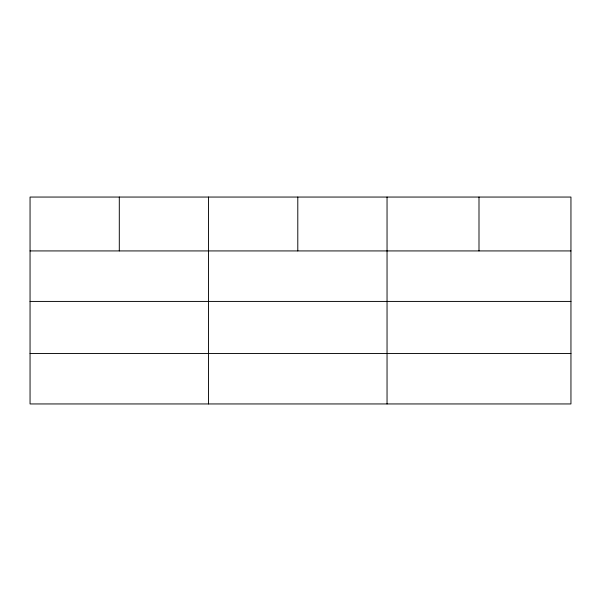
<?xml version="1.0" encoding="UTF-8"?>
<svg xmlns="http://www.w3.org/2000/svg" width="601" height="601" viewBox="0 0 601 601"><rect width="100%" height="100%" fill="white"/><g stroke="black" fill="none" stroke-linecap="round" stroke-linejoin="round"><path stroke-width="0.9" d="M570.95 301.424L570.95 197.053L30.05 197.053L30.05 403.947L570.95 403.947L570.95 301.424L30.05 301.424M30.05 250.925L570.95 250.925M30.05 353.456L570.95 353.456M478.997 197.053L478.997 250.925M387.044 197.053L387.044 403.947M297.795 197.053L297.795 250.925M208.547 197.053L208.547 403.947M119.299 197.053L119.299 250.925"/></g></svg>
